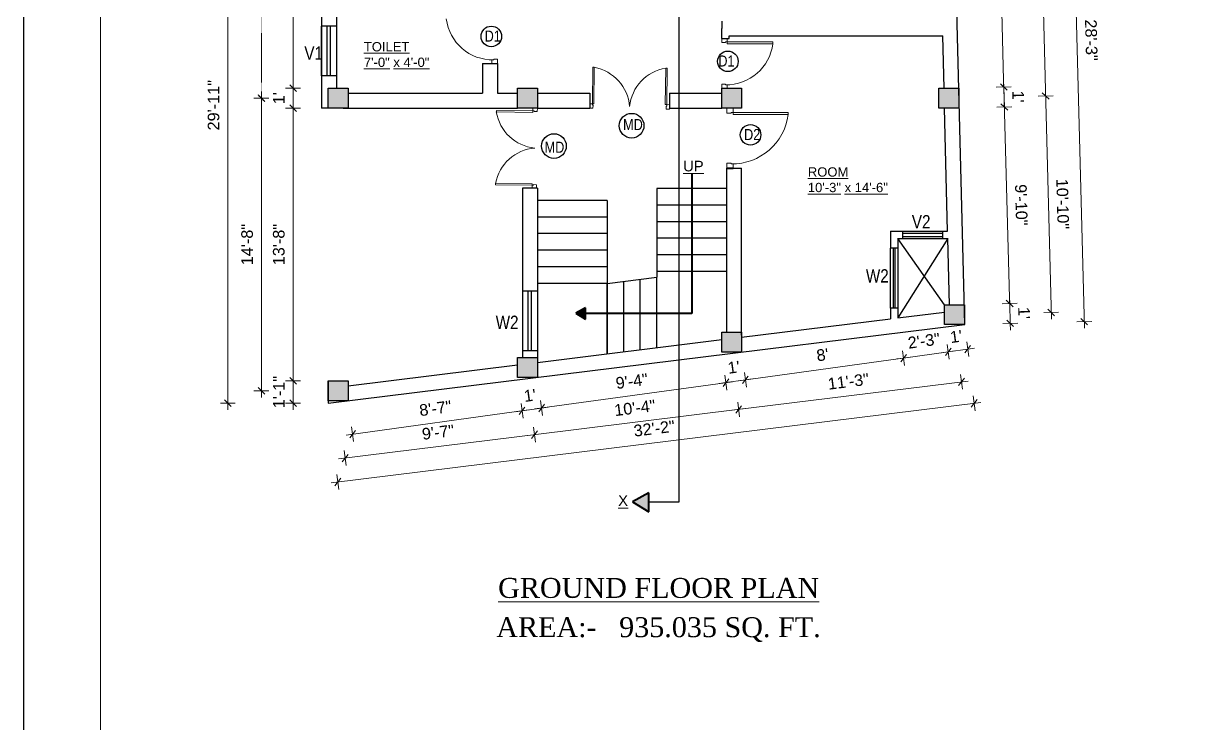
# Model space of a CAD drawing. Header units: inches. Extents: x -111 to 45239, y -6849 to 1261.
# Drawn here: x 24614 to 25322, y -961 to -540 of the extents above; entities that cross this region are included whole.
import ezdxf

# ---------------------------------------------------------------- set-up
doc = ezdxf.new("R2010")
doc.units = ezdxf.units.IN
doc.header["$LTSCALE"] = 0.5
doc.header["$MEASUREMENT"] = 0
doc.header["$PDMODE"] = 66
doc.linetypes.add('DASH', pattern=[0.35, 0.25, -0.1])
for name, color, linetype, lineweight in [('A_Title Text', 105, 'Continuous', 60), ('door', 202, 'Continuous', 5), ('DW TEXT', 92, 'Continuous', 15), ('ELE1', 3, 'Continuous', 9), ('TEXT', 220, 'Continuous', 9), ('Text 0.200', 122, 'Continuous', 20), ('Toilet', 7, 'Continuous', 25), ('wall', 20, 'Continuous', 40)]:
    doc.layers.add(name, color=color, linetype=linetype, lineweight=lineweight)
doc.styles.add('arial', font='arial.ttf')
doc.styles.add('ordinary', font='ARIALN.TTF')
doc.styles.get("Standard").update_dxf_attribs({"font": 'arial.ttf'})
doc.dimstyles.new('Sudeep', dxfattribs={"dimtxt": 6, "dimasz": 4, "dimexe": 4.5, "dimexo": 4.5, "dimgap": 5, "dimtad": 1, "dimdec": 0, "dimlunit": 4, "dimtxsty": 'arial', "dimblk": 'OBLIQUE', "dimcen": 250, "dimdle": 4, "dimclrd": 86, "dimclre": 5, "dimclrt": 1, "dimadec": 0, "dimazin": 0, "dimtfac": 1, "dimtdec": 0, "dimtix": 1, "dimtmove": 1, "dimatfit": 3, "dimldrblk": 'OBLIQUE', "dimfxl": 4.5, "dimfxlon": 1, "dimfrac": 2, "dimlwd": 15, "dimlwe": 13, "dimarcsym": 0})

# ---------------------------------------------------------------- blocks, each defined once
blk = doc.blocks.new('_Oblique')
at = {"color": 0, "linetype": 'ByBlock', "lineweight": -2}
blk.add_line((-0.5, -0.5), (0.5, 0.5), dxfattribs=at)
blk = doc.blocks.new('*D780')
at = {"layer": 'A_Title Text', "color": 86, "lineweight": 15, "transparency": 16777216}
blk.add_line((25200, -416.89), (25204.5, -582.14), dxfattribs=at)
at = {"layer": 'A_Title Text', "color": 5, "lineweight": 13, "transparency": 16777216}
for p, q in [((25195.61, -421.01), (25204.61, -420.77)), ((25199.89, -578.26), (25208.89, -578.02))]:
    blk.add_line(p, q, dxfattribs=at)
at = {"layer": 'Defpoints', "color": 0, "transparency": 16777216}
for p in [(25173.09, -421.62), (25177.37, -578.88), (25204.39, -578.14)]:
    blk.add_point(p, dxfattribs=at)
at = {"layer": 'A_Title Text', "color": 86, "lineweight": 15, "transparency": 16777216, "xscale": 4, "yscale": 4, "zscale": 4}
for p, rotation in [((25200.11, -420.89), 91.55964457940769), ((25204.39, -578.14), 271.5596445794077)]:
    blk.add_blockref('_Oblique', p, dxfattribs=dict(at, rotation=rotation))
at = {"layer": 'A_Title Text', "color": 1, "transparency": 16777216, "insert": (25210.82, -499.28), "char_height": 7, "attachment_point": 5, "rotation": 271.55964, "style": 'arial'}
blk.add_mtext('13\'-1"', dxfattribs=at)
blk = doc.blocks.new('*D781')
at = {"layer": 'A_Title Text', "color": 5, "lineweight": 13, "transparency": 16777216}
for p, q in [((25199.89, -578.26), (25208.89, -578.02)), ((25200.22, -590.25), (25209.22, -590.01))]:
    blk.add_line(p, q, dxfattribs=at)
at = {"layer": 'A_Title Text', "color": 86, "lineweight": 15, "transparency": 16777216}
for p, q in [((25204.39, -578.14), (25204.28, -574.14)), ((25204.39, -578.14), (25204.72, -590.13)), ((25204.72, -590.13), (25204.83, -594.13))]:
    blk.add_line(p, q, dxfattribs=at)
at = {"layer": 'Defpoints', "color": 0, "transparency": 16777216}
for p in [(25177.37, -578.88), (25177.37, -590.88), (25204.72, -590.13)]:
    blk.add_point(p, dxfattribs=at)
at = {"layer": 'A_Title Text', "color": 86, "lineweight": 15, "transparency": 16777216, "xscale": 4, "yscale": 4, "zscale": 4}
for p, rotation in [((25204.39, -578.14), 271.559644579417), ((25204.72, -590.13), 91.559644579417)]:
    blk.add_blockref('_Oblique', p, dxfattribs=dict(at, rotation=rotation))
at = {"layer": 'A_Title Text', "color": 1, "transparency": 16777216, "insert": (25213.07, -583.9), "char_height": 7, "attachment_point": 5, "rotation": 271.55964, "style": 'arial'}
blk.add_mtext("1'", dxfattribs=at)
blk = doc.blocks.new('*D782')
at = {"layer": 'A_Title Text', "color": 86, "lineweight": 15, "transparency": 16777216}
blk.add_line((25204.61, -586.13), (25208.04, -712.41), dxfattribs=at)
at = {"layer": 'A_Title Text', "color": 5, "lineweight": 13, "transparency": 16777216}
for p, q in [((25200.22, -590.25), (25209.21, -590.01)), ((25203.44, -708.53), (25212.43, -708.29))]:
    blk.add_line(p, q, dxfattribs=at)
at = {"layer": 'Defpoints', "color": 0, "transparency": 16777216}
for p in [(25177.37, -590.88), (25180.66, -709.15), (25207.94, -708.41)]:
    blk.add_point(p, dxfattribs=at)
at = {"layer": 'A_Title Text', "color": 86, "lineweight": 15, "transparency": 16777216, "xscale": 4, "yscale": 4, "zscale": 4}
for p, rotation in [((25204.71, -590.13), 91.559644579417), ((25207.94, -708.41), 271.559644579417)]:
    blk.add_blockref('_Oblique', p, dxfattribs=dict(at, rotation=rotation))
at = {"layer": 'A_Title Text', "color": 1, "transparency": 16777216, "insert": (25214.9, -649.04), "char_height": 7, "attachment_point": 5, "rotation": 271.55964, "style": 'arial'}
blk.add_mtext('9\'-10"', dxfattribs=at)
blk = doc.blocks.new('*D757')
at = {"layer": 'A_Title Text', "color": 86, "lineweight": 15, "transparency": 16777216}
for p, q in [((25207.94, -708.41), (25207.83, -704.41)), ((25207.94, -708.41), (25208.26, -720.41)), ((25208.26, -720.41), (25208.37, -724.41))]:
    blk.add_line(p, q, dxfattribs=at)
at = {"layer": 'A_Title Text', "color": 5, "lineweight": 13, "transparency": 16777216}
for p, q in [((25203.44, -708.53), (25212.43, -708.29)), ((25203.76, -720.53), (25212.76, -720.29))]:
    blk.add_line(p, q, dxfattribs=at)
at = {"layer": 'Defpoints', "color": 0, "transparency": 16777216}
for p in [(25180.66, -709.15), (25180.97, -721.15), (25208.26, -720.41)]:
    blk.add_point(p, dxfattribs=at)
at = {"layer": 'A_Title Text', "color": 86, "lineweight": 15, "transparency": 16777216, "xscale": 4, "yscale": 4, "zscale": 4}
for p, rotation in [((25207.94, -708.41), 271.559644579417), ((25208.26, -720.41), 91.559644579417)]:
    blk.add_blockref('_Oblique', p, dxfattribs=dict(at, rotation=rotation))
at = {"layer": 'A_Title Text', "color": 1, "transparency": 16777216, "insert": (25216.61, -714.18), "char_height": 7, "attachment_point": 5, "rotation": 271.55964, "style": 'arial'}
blk.add_mtext("1'", dxfattribs=at)
blk = doc.blocks.new('*D784')
at = {"layer": 'A_Title Text', "color": 86, "lineweight": 15, "transparency": 16777216}
blk.add_line((25225.24, -410.3), (25229.73, -587.55), dxfattribs=at)
at = {"layer": 'A_Title Text', "color": 5, "lineweight": 13, "transparency": 16777216}
for p, q in [((25220.85, -414.42), (25229.84, -414.19)), ((25225.13, -583.67), (25234.12, -583.44))]:
    blk.add_line(p, q, dxfattribs=at)
at = {"layer": 'Defpoints', "color": 0, "transparency": 16777216}
for p in [(25173.09, -415.62), (25177.37, -584.88), (25229.63, -583.55)]:
    blk.add_point(p, dxfattribs=at)
at = {"layer": 'A_Title Text', "color": 86, "lineweight": 15, "transparency": 16777216, "xscale": 4, "yscale": 4, "zscale": 4}
for p, rotation in [((25225.34, -414.3), 91.44911383239761), ((25229.63, -583.55), 271.4491138323976)]:
    blk.add_blockref('_Oblique', p, dxfattribs=dict(at, rotation=rotation))
at = {"layer": 'A_Title Text', "color": 1, "transparency": 16777216, "insert": (25236, -498.71), "char_height": 7, "attachment_point": 5, "rotation": 271.44911, "style": 'arial'}
blk.add_mtext('14\'-1"', dxfattribs=at)
blk = doc.blocks.new('*D771')
at = {"layer": 'A_Title Text', "color": 86, "lineweight": 15, "transparency": 16777216}
blk.add_line((25229.52, -579.55), (25233.02, -717.83), dxfattribs=at)
at = {"layer": 'A_Title Text', "color": 5, "lineweight": 13, "transparency": 16777216}
for p, q in [((25225.13, -583.67), (25234.12, -583.44)), ((25228.42, -713.94), (25237.42, -713.72))]:
    blk.add_line(p, q, dxfattribs=at)
at = {"layer": 'Defpoints', "color": 0, "transparency": 16777216}
for p in [(25177.37, -584.88), (25180.67, -715.15), (25232.92, -713.83)]:
    blk.add_point(p, dxfattribs=at)
at = {"layer": 'A_Title Text', "color": 86, "lineweight": 15, "transparency": 16777216, "xscale": 4, "yscale": 4, "zscale": 4}
for p, rotation in [((25229.63, -583.55), 91.44911383237415), ((25232.92, -713.83), 271.4491138323742)]:
    blk.add_blockref('_Oblique', p, dxfattribs=dict(at, rotation=rotation))
at = {"layer": 'A_Title Text', "color": 1, "transparency": 16777216, "insert": (25239.85, -648.47), "char_height": 7, "attachment_point": 5, "rotation": 271.44911, "style": 'arial'}
blk.add_mtext('10\'-10"', dxfattribs=at)
blk = doc.blocks.new('*D752')
at = {"layer": 'A_Title Text', "color": 5, "lineweight": 13, "transparency": 16777216}
for p, q in [((25239.68, -380.91), (25248.67, -380.68)), ((25248.32, -719.43), (25257.31, -719.2))]:
    blk.add_line(p, q, dxfattribs=at)
at = {"layer": 'A_Title Text', "color": 86, "lineweight": 15, "transparency": 16777216}
blk.add_line((25244.07, -376.79), (25252.92, -723.32), dxfattribs=at)
at = {"layer": 'Defpoints', "color": 0, "transparency": 16777216}
for p in [(25172.33, -382.62), (25180.97, -721.15), (25252.81, -719.32)]:
    blk.add_point(p, dxfattribs=at)
at = {"layer": 'A_Title Text', "color": 86, "lineweight": 15, "transparency": 16777216, "xscale": 4, "yscale": 4, "zscale": 4}
for p, rotation in [((25244.17, -380.79), 91.46195018982071), ((25252.81, -719.32), 271.4619501898207)]:
    blk.add_blockref('_Oblique', p, dxfattribs=dict(at, rotation=rotation))
at = {"layer": 'A_Title Text', "color": 1, "transparency": 16777216, "insert": (25257.07, -549.84), "char_height": 7, "attachment_point": 5, "rotation": 271.46195, "style": 'arial'}
blk.add_mtext('28\'-3"', dxfattribs=at)
blk = doc.blocks.new('*D773')
at = {"layer": 'A_Title Text', "color": 5, "lineweight": 13, "transparency": 16777216}
for p, q in [((24913.68, -768.55), (24914.91, -777.46)), ((24811.68, -782.63), (24812.91, -791.55))]:
    blk.add_line(p, q, dxfattribs=at)
at = {"layer": 'A_Title Text', "color": 86, "lineweight": 15, "transparency": 16777216}
blk.add_line((24808.33, -787.64), (24918.25, -772.46), dxfattribs=at)
at = {"layer": 'Defpoints', "color": 0, "transparency": 16777216}
for p in [(24911.52, -752.96), (24809.52, -767.04), (24914.29, -773)]:
    blk.add_point(p, dxfattribs=at)
at = {"layer": 'A_Title Text', "color": 86, "lineweight": 15, "transparency": 16777216, "xscale": 4, "yscale": 4, "zscale": 4}
for p, rotation in [((24914.29, -773), 7.861618189170187), ((24812.29, -787.09), 187.8616181891702)]:
    blk.add_blockref('_Oblique', p, dxfattribs=dict(at, rotation=rotation))
at = {"layer": 'A_Title Text', "color": 1, "transparency": 16777216, "insert": (24862.12, -771.55), "char_height": 7, "attachment_point": 5, "rotation": 7.86162, "style": 'arial'}
blk.add_mtext('8\'-7"', dxfattribs=at)
blk = doc.blocks.new('*D774')
at = {"layer": 'A_Title Text', "color": 5, "lineweight": 13, "transparency": 16777216}
for p, q in [((24913.68, -768.55), (24914.91, -777.46)), ((24925.45, -766.92), (24926.68, -775.84))]:
    blk.add_line(p, q, dxfattribs=at)
at = {"layer": 'A_Title Text', "color": 86, "lineweight": 15, "transparency": 16777216}
for p, q in [((24914.29, -773), (24926.07, -771.38)), ((24926.07, -771.38), (24930.03, -770.83)), ((24914.29, -773), (24910.33, -773.55))]:
    blk.add_line(p, q, dxfattribs=at)
at = {"layer": 'Defpoints', "color": 0, "transparency": 16777216}
for p in [(24911.52, -752.96), (24923.52, -752.96), (24926.07, -771.38)]:
    blk.add_point(p, dxfattribs=at)
at = {"layer": 'A_Title Text', "color": 86, "lineweight": 15, "transparency": 16777216, "xscale": 4, "yscale": 4, "zscale": 4}
for p, rotation in [((24914.29, -773), 7.861618189192097), ((24926.07, -771.38), 187.8616181891921)]:
    blk.add_blockref('_Oblique', p, dxfattribs=dict(at, rotation=rotation))
at = {"layer": 'A_Title Text', "color": 1, "transparency": 16777216, "insert": (24919.01, -763.76), "char_height": 7, "attachment_point": 5, "rotation": 7.86162, "style": 'arial'}
blk.add_mtext("1'", dxfattribs=at)
blk = doc.blocks.new('*D775')
at = {"layer": 'A_Title Text', "color": 86, "lineweight": 15, "transparency": 16777216}
blk.add_line((24922.1, -771.93), (25041.01, -755.51), dxfattribs=at)
at = {"layer": 'A_Title Text', "color": 5, "lineweight": 13, "transparency": 16777216}
for p, q in [((25036.43, -751.6), (25037.66, -760.51)), ((24925.45, -766.92), (24926.68, -775.84))]:
    blk.add_line(p, q, dxfattribs=at)
at = {"layer": 'Defpoints', "color": 0, "transparency": 16777216}
for p in [(25034.52, -737.76), (24923.52, -752.96), (25037.05, -756.05)]:
    blk.add_point(p, dxfattribs=at)
at = {"layer": 'A_Title Text', "color": 86, "lineweight": 15, "transparency": 16777216, "xscale": 4, "yscale": 4, "zscale": 4}
for p, rotation in [((25037.05, -756.05), 7.861618189192069), ((24926.07, -771.38), 187.8616181891921)]:
    blk.add_blockref('_Oblique', p, dxfattribs=dict(at, rotation=rotation))
at = {"layer": 'A_Title Text', "color": 1, "transparency": 16777216, "insert": (24980.38, -755.22), "char_height": 7, "attachment_point": 5, "rotation": 7.86162, "style": 'arial'}
blk.add_mtext('9\'-4"', dxfattribs=at)
blk = doc.blocks.new('*D785')
at = {"layer": 'A_Title Text', "color": 5, "lineweight": 13, "transparency": 16777216}
for p, q in [((25048.21, -749.97), (25049.44, -758.89)), ((25036.43, -751.6), (25037.66, -760.51))]:
    blk.add_line(p, q, dxfattribs=at)
at = {"layer": 'A_Title Text', "color": 86, "lineweight": 15, "transparency": 16777216}
for p, q in [((25037.05, -756.05), (25033.09, -756.6)), ((25037.05, -756.05), (25048.82, -754.43)), ((25048.82, -754.43), (25052.79, -753.88))]:
    blk.add_line(p, q, dxfattribs=at)
at = {"layer": 'Defpoints', "color": 0, "transparency": 16777216}
for p in [(25034.52, -737.76), (25046.52, -737.76), (25048.82, -754.43)]:
    blk.add_point(p, dxfattribs=at)
at = {"layer": 'A_Title Text', "color": 86, "lineweight": 15, "transparency": 16777216, "xscale": 4, "yscale": 4, "zscale": 4}
for p, rotation in [((25037.05, -756.05), 7.861618189192097), ((25048.82, -754.43), 187.8616181891921)]:
    blk.add_blockref('_Oblique', p, dxfattribs=dict(at, rotation=rotation))
at = {"layer": 'A_Title Text', "color": 1, "transparency": 16777216, "insert": (25041.77, -746.81), "char_height": 7, "attachment_point": 5, "rotation": 7.86162, "style": 'arial'}
blk.add_mtext("1'", dxfattribs=at)
blk = doc.blocks.new('*D786')
at = {"layer": 'A_Title Text', "color": 86, "lineweight": 15, "transparency": 16777216}
blk.add_line((25044.86, -754.98), (25147.96, -740.74), dxfattribs=at)
at = {"layer": 'A_Title Text', "color": 5, "lineweight": 13, "transparency": 16777216}
for p, q in [((25143.38, -736.83), (25144.61, -745.74)), ((25048.21, -749.97), (25049.44, -758.89))]:
    blk.add_line(p, q, dxfattribs=at)
at = {"layer": 'Defpoints', "color": 0, "transparency": 16777216}
for p in [(25140.65, -717.06), (25046.52, -737.76), (25144, -741.29)]:
    blk.add_point(p, dxfattribs=at)
at = {"layer": 'A_Title Text', "color": 86, "lineweight": 15, "transparency": 16777216, "xscale": 4, "yscale": 4, "zscale": 4}
for p, rotation in [((25144, -741.29), 7.861618189192069), ((25048.82, -754.43), 187.8616181891921)]:
    blk.add_blockref('_Oblique', p, dxfattribs=dict(at, rotation=rotation))
at = {"layer": 'A_Title Text', "color": 1, "transparency": 16777216, "insert": (25095.24, -739.36), "char_height": 7, "attachment_point": 5, "rotation": 7.86162, "style": 'arial'}
blk.add_mtext("8'", dxfattribs=at)
blk = doc.blocks.new('*D787')
at = {"layer": 'A_Title Text', "color": 5, "lineweight": 13, "transparency": 16777216}
for p, q in [((25170.32, -733.11), (25171.55, -742.03)), ((25143.38, -736.83), (25144.61, -745.74))]:
    blk.add_line(p, q, dxfattribs=at)
at = {"layer": 'A_Title Text', "color": 86, "lineweight": 15, "transparency": 16777216}
for p, q in [((25144, -741.29), (25140.04, -741.83)), ((25144, -741.29), (25170.93, -737.57)), ((25170.93, -737.57), (25174.89, -737.02))]:
    blk.add_line(p, q, dxfattribs=at)
at = {"layer": 'Defpoints', "color": 0, "transparency": 16777216}
for p in [(25140.65, -717.06), (25168.67, -721.15), (25170.93, -737.57)]:
    blk.add_point(p, dxfattribs=at)
at = {"layer": 'A_Title Text', "color": 86, "lineweight": 15, "transparency": 16777216, "xscale": 4, "yscale": 4, "zscale": 4}
for p, rotation in [((25170.93, -737.57), 187.8616181891921), ((25144, -741.29), 7.861618189192097)]:
    blk.add_blockref('_Oblique', p, dxfattribs=dict(at, rotation=rotation))
at = {"layer": 'A_Title Text', "color": 1, "transparency": 16777216, "insert": (25156.29, -730.93), "char_height": 7, "attachment_point": 5, "rotation": 7.86162, "style": 'arial'}
blk.add_mtext('2\'-3"', dxfattribs=at)
blk = doc.blocks.new('*D788')
at = {"layer": 'A_Title Text', "color": 5, "lineweight": 13, "transparency": 16777216}
for p, q in [((25170.32, -733.11), (25171.55, -742.03)), ((25182.09, -731.48), (25183.32, -740.4))]:
    blk.add_line(p, q, dxfattribs=at)
at = {"layer": 'A_Title Text', "color": 86, "lineweight": 15, "transparency": 16777216}
for p, q in [((25170.93, -737.57), (25182.71, -735.94)), ((25182.71, -735.94), (25186.67, -735.39)), ((25170.93, -737.57), (25166.97, -738.11))]:
    blk.add_line(p, q, dxfattribs=at)
at = {"layer": 'Defpoints', "color": 0, "transparency": 16777216}
for p in [(25168.67, -721.15), (25180.67, -721.15), (25182.71, -735.94)]:
    blk.add_point(p, dxfattribs=at)
at = {"layer": 'A_Title Text', "color": 86, "lineweight": 15, "transparency": 16777216, "xscale": 4, "yscale": 4, "zscale": 4}
for p, rotation in [((25170.93, -737.57), 7.861618189192097), ((25182.71, -735.94), 187.8616181891921)]:
    blk.add_blockref('_Oblique', p, dxfattribs=dict(at, rotation=rotation))
at = {"layer": 'A_Title Text', "color": 1, "transparency": 16777216, "insert": (25175.65, -728.32), "char_height": 7, "attachment_point": 5, "rotation": 7.86162, "style": 'arial'}
blk.add_mtext("1'", dxfattribs=at)
blk = doc.blocks.new('*D789')
at = {"layer": 'A_Title Text', "color": 5, "lineweight": 13, "transparency": 16777216}
for p, q in [((24921.23, -782.93), (24922.33, -791.86)), ((24807.23, -797.01), (24808.33, -805.94))]:
    blk.add_line(p, q, dxfattribs=at)
at = {"layer": 'A_Title Text', "color": 86, "lineweight": 15, "transparency": 16777216}
blk.add_line((24803.81, -801.97), (24925.75, -786.9), dxfattribs=at)
at = {"layer": 'Defpoints', "color": 0, "transparency": 16777216}
for p in [(24917.52, -752.96), (24803.52, -767.04), (24921.78, -787.39)]:
    blk.add_point(p, dxfattribs=at)
at = {"layer": 'A_Title Text', "color": 86, "lineweight": 15, "transparency": 16777216, "xscale": 4, "yscale": 4, "zscale": 4}
for p, rotation in [((24921.78, -787.39), 7.042870252564979), ((24807.78, -801.48), 187.042870252565)]:
    blk.add_blockref('_Oblique', p, dxfattribs=dict(at, rotation=rotation))
at = {"layer": 'A_Title Text', "color": 1, "transparency": 16777216, "insert": (24863.73, -785.93), "char_height": 7, "attachment_point": 5, "rotation": 7.04287, "style": 'arial'}
blk.add_mtext('9\'-7"', dxfattribs=at)
blk = doc.blocks.new('*D790')
at = {"layer": 'A_Title Text', "color": 86, "lineweight": 15, "transparency": 16777216}
blk.add_line((24917.81, -787.88), (25048.75, -771.71), dxfattribs=at)
at = {"layer": 'A_Title Text', "color": 5, "lineweight": 13, "transparency": 16777216}
for p, q in [((25044.23, -767.73), (25045.33, -776.66)), ((24921.23, -782.93), (24922.33, -791.86))]:
    blk.add_line(p, q, dxfattribs=at)
at = {"layer": 'Defpoints', "color": 0, "transparency": 16777216}
for p in [(25040.52, -737.76), (24917.52, -752.96), (25044.78, -772.2)]:
    blk.add_point(p, dxfattribs=at)
at = {"layer": 'A_Title Text', "color": 86, "lineweight": 15, "transparency": 16777216, "xscale": 4, "yscale": 4, "zscale": 4}
for p, rotation in [((25044.78, -772.2), 7.042870252561201), ((24921.78, -787.39), 187.0428702525612)]:
    blk.add_blockref('_Oblique', p, dxfattribs=dict(at, rotation=rotation))
at = {"layer": 'A_Title Text', "color": 1, "transparency": 16777216, "insert": (24982.23, -771.29), "char_height": 7, "attachment_point": 5, "rotation": 7.04287, "style": 'arial'}
blk.add_mtext('10\'-4"', dxfattribs=at)
blk = doc.blocks.new('*D791')
at = {"layer": 'A_Title Text', "color": 86, "lineweight": 15, "transparency": 16777216}
blk.add_line((25040.81, -772.69), (25182.89, -755.13), dxfattribs=at)
at = {"layer": 'A_Title Text', "color": 5, "lineweight": 13, "transparency": 16777216}
for p, q in [((25178.37, -751.16), (25179.48, -760.09)), ((25044.23, -767.73), (25045.33, -776.66))]:
    blk.add_line(p, q, dxfattribs=at)
at = {"layer": 'Defpoints', "color": 0, "transparency": 16777216}
for p in [(25174.67, -721.15), (25040.52, -737.76), (25178.92, -755.62)]:
    blk.add_point(p, dxfattribs=at)
at = {"layer": 'A_Title Text', "color": 86, "lineweight": 15, "transparency": 16777216, "xscale": 4, "yscale": 4, "zscale": 4}
for p, rotation in [((25178.92, -755.62), 7.042870252561201), ((25044.78, -772.2), 187.0428702525612)]:
    blk.add_blockref('_Oblique', p, dxfattribs=dict(at, rotation=rotation))
at = {"layer": 'A_Title Text', "color": 1, "transparency": 16777216, "insert": (25110.8, -755.4), "char_height": 7, "attachment_point": 5, "rotation": 7.04287, "style": 'arial'}
blk.add_mtext('11\'-3"', dxfattribs=at)
blk = doc.blocks.new('*D759')
at = {"layer": 'A_Title Text', "color": 5, "lineweight": 13, "transparency": 16777216}
for p, q in [((25185.97, -764.05), (25187.07, -772.98)), ((24802.83, -811.42), (24803.93, -820.35))]:
    blk.add_line(p, q, dxfattribs=at)
at = {"layer": 'A_Title Text', "color": 86, "lineweight": 15, "transparency": 16777216}
blk.add_line((25190.49, -768.02), (24799.41, -816.38), dxfattribs=at)
at = {"layer": 'Defpoints', "color": 0, "transparency": 16777216}
for p in [(25180.67, -721.15), (24797.52, -768.52), (24803.38, -815.89)]:
    blk.add_point(p, dxfattribs=at)
at = {"layer": 'A_Title Text', "color": 86, "lineweight": 15, "transparency": 16777216, "xscale": 4, "yscale": 4, "zscale": 4}
for p, rotation in [((25186.52, -768.51), 7.048394260283271), ((24803.38, -815.89), 187.0483942602833)]:
    blk.add_blockref('_Oblique', p, dxfattribs=dict(at, rotation=rotation))
at = {"layer": 'A_Title Text', "color": 1, "transparency": 16777216, "insert": (24993.9, -783.69), "char_height": 7, "attachment_point": 5, "rotation": 7.04839, "style": 'arial'}
blk.add_mtext('32\'-2"', dxfattribs=at)
blk = doc.blocks.new('*D765')
at = {"layer": 'A_Title Text', "color": 5, "lineweight": 13, "transparency": 16777216}
for p, q in [((24780.91, -755.04), (24771.91, -755.04)), ((24780.91, -768.52), (24771.91, -768.52))]:
    blk.add_line(p, q, dxfattribs=at)
at = {"layer": 'A_Title Text', "color": 86, "lineweight": 15, "transparency": 16777216}
for p, q in [((24776.41, -755.04), (24776.41, -751.04)), ((24776.41, -768.52), (24776.41, -755.04)), ((24776.41, -768.52), (24776.41, -772.52))]:
    blk.add_line(p, q, dxfattribs=at)
at = {"layer": 'Defpoints', "color": 0, "transparency": 16777216}
for p in [(24776.41, -755.04), (24797.52, -755.04), (24797.52, -768.52)]:
    blk.add_point(p, dxfattribs=at)
at = {"layer": 'A_Title Text', "color": 86, "lineweight": 15, "transparency": 16777216, "xscale": 4, "yscale": 4, "zscale": 4}
for p, rotation in [((24776.41, -755.04), 270), ((24776.41, -768.52), 90)]:
    blk.add_blockref('_Oblique', p, dxfattribs=dict(at, rotation=rotation))
at = {"layer": 'A_Title Text', "color": 1, "transparency": 16777216, "insert": (24767.9, -761.78), "char_height": 7, "attachment_point": 5, "rotation": 90, "style": 'arial'}
blk.add_mtext('1\'-1"', dxfattribs=at)
blk = doc.blocks.new('*D766')
at = {"layer": 'A_Title Text', "color": 86, "lineweight": 15, "transparency": 16777216}
blk.add_line((24776.41, -759.04), (24776.41, -586.88), dxfattribs=at)
at = {"layer": 'A_Title Text', "color": 5, "lineweight": 13, "transparency": 16777216}
for p, q in [((24780.91, -590.88), (24771.91, -590.88)), ((24780.91, -755.04), (24771.91, -755.04))]:
    blk.add_line(p, q, dxfattribs=at)
at = {"layer": 'Defpoints', "color": 0, "transparency": 16777216}
for p in [(24776.41, -590.88), (24797.52, -590.88), (24797.52, -755.04)]:
    blk.add_point(p, dxfattribs=at)
at = {"layer": 'A_Title Text', "color": 86, "lineweight": 15, "transparency": 16777216, "xscale": 4, "yscale": 4, "zscale": 4}
for p, rotation in [((24776.41, -590.88), 90), ((24776.41, -755.04), 270)]:
    blk.add_blockref('_Oblique', p, dxfattribs=dict(at, rotation=rotation))
at = {"layer": 'A_Title Text', "color": 1, "transparency": 16777216, "insert": (24767.84, -672.96), "char_height": 7, "attachment_point": 5, "rotation": 90, "style": 'arial'}
blk.add_mtext('13\'-8"', dxfattribs=at)
blk = doc.blocks.new('*D767')
at = {"layer": 'A_Title Text', "color": 5, "lineweight": 13, "transparency": 16777216}
for p, q in [((24780.91, -578.88), (24771.91, -578.88)), ((24780.91, -590.88), (24771.91, -590.88))]:
    blk.add_line(p, q, dxfattribs=at)
at = {"layer": 'A_Title Text', "color": 86, "lineweight": 15, "transparency": 16777216}
for p, q in [((24776.41, -578.88), (24776.41, -574.88)), ((24776.41, -590.88), (24776.41, -578.88)), ((24776.41, -590.88), (24776.41, -594.88))]:
    blk.add_line(p, q, dxfattribs=at)
at = {"layer": 'Defpoints', "color": 0, "transparency": 16777216}
for p in [(24776.41, -578.88), (24797.52, -578.88), (24797.52, -590.88)]:
    blk.add_point(p, dxfattribs=at)
at = {"layer": 'A_Title Text', "color": 86, "lineweight": 15, "transparency": 16777216, "xscale": 4, "yscale": 4, "zscale": 4}
for p, rotation in [((24776.41, -578.88), 270), ((24776.41, -590.88), 90)]:
    blk.add_blockref('_Oblique', p, dxfattribs=dict(at, rotation=rotation))
at = {"layer": 'A_Title Text', "color": 1, "transparency": 16777216, "insert": (24767.9, -584.88), "char_height": 7, "attachment_point": 5, "rotation": 90, "style": 'arial'}
blk.add_mtext("1'", dxfattribs=at)
blk = doc.blocks.new('*D768')
at = {"layer": 'A_Title Text', "color": 86, "lineweight": 15, "transparency": 16777216}
blk.add_line((24776.41, -582.88), (24776.41, -417.62), dxfattribs=at)
at = {"layer": 'A_Title Text', "color": 5, "lineweight": 13, "transparency": 16777216}
for p, q in [((24780.91, -421.62), (24771.91, -421.62)), ((24780.91, -578.88), (24771.91, -578.88))]:
    blk.add_line(p, q, dxfattribs=at)
at = {"layer": 'Defpoints', "color": 0, "transparency": 16777216}
for p in [(24776.41, -421.62), (24797.52, -421.62), (24797.52, -578.88)]:
    blk.add_point(p, dxfattribs=at)
at = {"layer": 'A_Title Text', "color": 86, "lineweight": 15, "transparency": 16777216, "xscale": 4, "yscale": 4, "zscale": 4}
for p, rotation in [((24776.41, -421.62), 90), ((24776.41, -578.88), 270)]:
    blk.add_blockref('_Oblique', p, dxfattribs=dict(at, rotation=rotation))
at = {"layer": 'A_Title Text', "color": 1, "transparency": 16777216, "insert": (24767.84, -500.25), "char_height": 7, "attachment_point": 5, "rotation": 90, "style": 'arial'}
blk.add_mtext('13\'-1"', dxfattribs=at)
blk = doc.blocks.new('*D760')
at = {"layer": 'A_Title Text', "color": 5, "lineweight": 13, "transparency": 16777216}
for p, q in [((24761.84, -584.88), (24752.84, -584.88)), ((24761.84, -761.04), (24752.84, -761.04))]:
    blk.add_line(p, q, dxfattribs=at)
at = {"layer": 'A_Title Text', "color": 86, "lineweight": 15, "transparency": 16777216}
blk.add_line((24757.34, -765.04), (24757.34, -580.88), dxfattribs=at)
at = {"layer": 'Defpoints', "color": 0, "transparency": 16777216}
for p in [(24757.34, -584.88), (24803.52, -584.88), (24803.52, -761.04)]:
    blk.add_point(p, dxfattribs=at)
at = {"layer": 'A_Title Text', "color": 86, "lineweight": 15, "transparency": 16777216, "xscale": 4, "yscale": 4, "zscale": 4}
for p, rotation in [((24757.34, -584.88), 90), ((24757.34, -761.04), 270)]:
    blk.add_blockref('_Oblique', p, dxfattribs=dict(at, rotation=rotation))
at = {"layer": 'A_Title Text', "color": 1, "transparency": 16777216, "insert": (24748.76, -672.96), "char_height": 7, "attachment_point": 5, "rotation": 90, "style": 'arial'}
blk.add_mtext('14\'-8"', dxfattribs=at)
blk = doc.blocks.new('*D761')
at = {"layer": 'A_Title Text', "color": 5, "linetype": 'DASH', "lineweight": 13, "ltscale": 0.1, "transparency": 16777216}
for p, q in [((24761.84, -415.62), (24752.84, -415.62)), ((24761.84, -584.88), (24752.84, -584.88))]:
    blk.add_line(p, q, dxfattribs=at)
at = {"layer": 'A_Title Text', "color": 86, "linetype": 'DASH', "lineweight": 15, "ltscale": 0.1, "transparency": 16777216}
blk.add_line((24757.34, -588.88), (24757.34, -411.62), dxfattribs=at)
at = {"layer": 'Defpoints', "color": 0, "linetype": 'DASH', "ltscale": 0.1, "transparency": 16777216}
for p in [(24757.34, -415.62), (24803.52, -415.62), (24803.52, -584.88)]:
    blk.add_point(p, dxfattribs=at)
at = {"layer": 'A_Title Text', "color": 86, "linetype": 'DASH', "lineweight": 15, "ltscale": 0.1, "transparency": 16777216, "xscale": 4, "yscale": 4, "zscale": 4}
for p, rotation in [((24757.34, -415.62), 90), ((24757.34, -584.88), 270)]:
    blk.add_blockref('_Oblique', p, dxfattribs=dict(at, rotation=rotation))
at = {"layer": 'A_Title Text', "color": 1, "linetype": 'DASH', "ltscale": 0.1, "transparency": 16777216, "insert": (24748.82, -500.25), "char_height": 7, "attachment_point": 5, "rotation": 90, "style": 'arial'}
blk.add_mtext('14\'-1"', dxfattribs=at)
blk = doc.blocks.new('*D762')
at = {"layer": 'A_Title Text', "color": 5, "lineweight": 13, "transparency": 16777216}
for p, q in [((24741.65, -409.62), (24732.65, -409.62)), ((24741.65, -768.52), (24732.65, -768.52))]:
    blk.add_line(p, q, dxfattribs=at)
at = {"layer": 'A_Title Text', "color": 86, "lineweight": 15, "transparency": 16777216}
blk.add_line((24737.15, -405.62), (24737.15, -772.52), dxfattribs=at)
at = {"layer": 'Defpoints', "color": 0, "transparency": 16777216}
for p in [(24797.52, -409.62), (24737.15, -768.52), (24797.52, -768.52)]:
    blk.add_point(p, dxfattribs=at)
at = {"layer": 'A_Title Text', "color": 86, "lineweight": 15, "transparency": 16777216, "xscale": 4, "yscale": 4, "zscale": 4}
for p, rotation in [((24737.15, -409.62), 90), ((24737.15, -768.52), 270)]:
    blk.add_blockref('_Oblique', p, dxfattribs=dict(at, rotation=rotation))
at = {"layer": 'A_Title Text', "color": 1, "transparency": 16777216, "insert": (24728.58, -589.07), "char_height": 7, "attachment_point": 5, "rotation": 90, "style": 'arial'}
blk.add_mtext('29\'-11"', dxfattribs=at)

msp = doc.modelspace()

# ---------------------------------------------------------------- hatches: boundary and pattern name
at = {"layer": 'Toilet'}
for points in [[(24809.52, -578.88), (24797.52, -578.88), (24797.52, -590.88), (24809.52, -590.88)], [(24923.52, -578.88), (24911.52, -578.88), (24911.52, -590.88), (24923.52, -590.88)], [(25046.52, -578.88), (25034.52, -578.88), (25034.52, -590.88), (25046.52, -590.88)], [(25177.37, -578.88), (25165.37, -578.88), (25165.37, -590.88), (25177.37, -590.88)], [(25180.67, -709.15), (25168.67, -709.15), (25168.67, -721.15), (25180.67, -721.15)], [(25046.52, -725.76), (25034.52, -725.76), (25034.52, -737.76), (25046.52, -737.76)], [(24923.52, -740.96), (24911.52, -740.96), (24911.52, -752.96), (24923.52, -752.96)], [(24809.52, -755.04), (24797.52, -755.04), (24797.52, -767.04), (24809.52, -767.04)]]:
    msp.add_hatch(color=1, dxfattribs=at).paths.add_polyline_path(points)
at = {"layer": 'wall', "ltscale": 5}
h = msp.add_hatch(color=2, dxfattribs=at)
h.dxf.hatch_style = 1
h.paths.add_polyline_path([(24946.73, -714.34), (24952.47, -717.91), (24952.47, -711.13)])
h = msp.add_hatch(color=2, dxfattribs=at)
h.dxf.hatch_style = 1
h.paths.add_polyline_path([(24980.82, -827.81), (24990.59, -833.89), (24990.59, -822.36)])

# ---------------------------------------------------------------- linework, layer by layer
at = {"layer": 'Defpoints'}
msp.add_lwpolyline([(27791.71, -193.43), (24614.11, -193.43), (24614.11, -2441.4), (27791.71, -2441.4)], close=True, dxfattribs=at)
at = {"layer": 'door', "ltscale": 0.5}
for p, q in [((25037.85, -550.97), (25037.85, -548.89)), ((25037.85, -550.97), (25037.85, -548.89)), ((24920.84, -592.51), (24920.85, -590.85)), ((24920.84, -592.51), (24920.85, -590.85)), ((24956.72, -588.23), (24955.05, -588.21)), ((24956.72, -588.23), (24955.05, -588.21)), ((25001.41, -588.72), (25003.07, -588.74)), ((25001.41, -588.72), (25003.07, -588.74)), ((25041.52, -593.38), (25041.52, -590.88)), ((25041.52, -593.38), (25041.52, -590.88)), ((24920.34, -637.2), (24920.32, -638.87)), ((24920.34, -637.2), (24920.32, -638.87))]:
    msp.add_line(p, q, dxfattribs=at)
for points in [[(25037.85, -548.89), (25034.52, -548.89), (25034.52, -551.39), (25036.81, -551.39), (25036.81, -550.97), (25037.85, -550.97)], [(25037.85, -548.89), (25034.52, -548.89), (25034.52, -551.39), (25036.81, -551.39), (25036.81, -550.97), (25037.85, -550.97)], [(24920.85, -590.85), (24923.52, -590.88), (24923.5, -592.88), (24921.67, -592.86), (24921.67, -592.52), (24920.84, -592.51)], [(24920.85, -590.85), (24923.52, -590.88), (24923.5, -592.88), (24921.67, -592.86), (24921.67, -592.52), (24920.84, -592.51)], [(24955.05, -588.21), (24955.02, -590.88), (24957.02, -590.9), (24957.04, -589.06), (24956.71, -589.06), (24956.72, -588.23)], [(24955.05, -588.21), (24955.02, -590.88), (24957.02, -590.9), (24957.04, -589.06), (24956.71, -589.06), (24956.72, -588.23)], [(25003.07, -588.74), (25003.04, -591.41), (25001.04, -591.38), (25001.06, -589.55), (25001.4, -589.55), (25001.41, -588.72)], [(25003.07, -588.74), (25003.04, -591.41), (25001.04, -591.38), (25001.06, -589.55), (25001.4, -589.55), (25001.41, -588.72)], [(25041.52, -590.88), (25037.52, -590.88), (25037.52, -593.88), (25040.27, -593.88), (25040.27, -593.38), (25041.52, -593.38)], [(25041.52, -590.88), (25037.52, -590.88), (25037.52, -593.88), (25040.27, -593.88), (25040.27, -593.38), (25041.52, -593.38)], [(24920.32, -638.87), (24922.99, -638.9), (24923.01, -636.9), (24921.18, -636.87), (24921.18, -637.21), (24920.34, -637.2)], [(24920.32, -638.87), (24922.99, -638.9), (24923.01, -636.9), (24921.18, -636.87), (24921.18, -637.21), (24920.34, -637.2)]]:
    msp.add_lwpolyline(points, dxfattribs=at)
for points in [[(25065.34, -550.97), (25037.85, -550.97), (25037.85, -552.01), (25065.34, -552.01)], [(25065.34, -550.97), (25037.85, -550.97), (25037.85, -552.01), (25065.34, -552.01)], [(24896.19, -561.79), (24896.19, -563.88), (24899.52, -563.88), (24899.52, -561.38), (24897.23, -561.38), (24897.23, -561.79)], [(24896.19, -561.79), (24896.19, -563.88), (24899.52, -563.88), (24899.52, -561.38), (24897.23, -561.38), (24897.23, -561.79)], [(24956.96, -566.22), (24956.72, -588.23), (24957.55, -588.23), (24957.8, -566.23)], [(24956.96, -566.22), (24956.72, -588.23), (24957.55, -588.23), (24957.8, -566.23)], [(25001.65, -566.71), (25001.41, -588.72), (25000.57, -588.71), (25000.82, -566.7)], [(25001.65, -566.71), (25001.41, -588.72), (25000.57, -588.71), (25000.82, -566.7)], [(25037.85, -576.79), (25037.85, -578.88), (25034.52, -578.88), (25034.52, -576.38), (25036.81, -576.38), (25036.81, -576.79)], [(25037.85, -576.79), (25037.85, -578.88), (25034.52, -578.88), (25034.52, -576.38), (25036.81, -576.38), (25036.81, -576.79)], [(24898.83, -592.27), (24920.84, -592.51), (24920.83, -593.35), (24898.82, -593.1)], [(24898.83, -592.27), (24920.84, -592.51), (24920.83, -593.35), (24898.82, -593.1)], [(25074.52, -593.38), (25041.52, -593.38), (25041.52, -594.63), (25074.52, -594.63)], [(25074.52, -593.38), (25041.52, -593.38), (25041.52, -594.63), (25074.52, -594.63)], [(25041.52, -624.38), (25041.52, -626.88), (25037.52, -626.88), (25037.52, -623.88), (25040.27, -623.88), (25040.27, -624.38)], [(25041.52, -624.38), (25041.52, -626.88), (25037.52, -626.88), (25037.52, -623.88), (25040.27, -623.88), (25040.27, -624.38)], [(24898.33, -636.96), (24920.34, -637.2), (24920.35, -636.37), (24898.34, -636.12)], [(24898.33, -636.96), (24920.34, -637.2), (24920.35, -636.37), (24898.34, -636.12)]]:
    msp.add_lwpolyline(points, close=True, dxfattribs=at)
for centre, radius, start, end in [((24896.77, -533.51), 28.28, 187.1036, 270.94038), ((24896.77, -533.51), 28.28, 187.1036, 270.94038), ((25037.28, -548.51), 28.28, 269.05962, 352.8964), ((25037.28, -548.51), 28.28, 269.05962, 352.8964), ((24952.94, -591.97), 26.2, 4.73274, 79.31542), ((24952.94, -591.97), 26.2, 4.73274, 79.31542), ((25005.1, -592.55), 26.2, 99.41604, 173.99871), ((25005.1, -592.55), 26.2, 99.41604, 173.99871), ((24924.66, -588.82), 26.2, 189.41604, 263.99871), ((24924.66, -588.82), 26.2, 189.41604, 263.99871), ((25040.83, -590.43), 33.95, 269.05962, 352.8964), ((25040.83, -590.43), 33.95, 269.05962, 352.8964), ((24924.08, -640.98), 26.2, 94.73274, 169.31542), ((24924.08, -640.98), 26.2, 94.73274, 169.31542)]:
    msp.add_arc(centre, radius, start, end, dxfattribs=at)
at = {"layer": 'DW TEXT', "ltscale": 0.13}
msp.add_line((24797.52, -755.04), (24797.52, -768.52), dxfattribs=at)
at = {"layer": 'ELE1'}
msp.add_lwpolyline([(24660.43, -239.75), (27745.39, -239.75), (27745.39, -2395.08), (24660.43, -2395.08)], close=True, dxfattribs=at)
at = {"layer": 'Toilet'}
for p, q in [((25008.69, -288.81), (25008.69, -828.12)), ((25180.97, -721.15), (25172.4, -382.62)), ((24793.52, -410.24), (24793.52, -590.88)), ((25034.52, -538.38), (25034.52, -542.88)), ((25034.52, -548.89), (25034.52, -542.88)), ((25034.52, -548.89), (25039.02, -548.89)), ((25039.02, -547.38), (25167.59, -547.38)), ((25039.02, -548.89), (25039.02, -547.38)), ((25168.39, -578.88), (25167.59, -547.38)), ((24890.52, -563.88), (24890.52, -581.88)), ((24890.52, -563.88), (24899.52, -563.88)), ((24899.52, -563.88), (24899.52, -581.88)), ((24802.52, -571.38), (24802.52, -578.88)), ((24809.52, -581.88), (24890.52, -581.88)), ((24899.52, -581.88), (24911.52, -581.88)), ((24923.52, -581.88), (24955.02, -581.88)), ((24955.02, -581.88), (24955.02, -590.88)), ((25003.02, -581.88), (25034.52, -581.88)), ((25003.02, -581.88), (25003.02, -590.88)), ((24797.52, -590.88), (24793.52, -590.88)), ((24806.52, -590.88), (24899.52, -590.88)), ((24806.52, -590.88), (24911.52, -590.88)), ((24923.52, -590.88), (24955.02, -590.88)), ((25003.02, -590.88), (25034.52, -590.88)), ((25170.55, -664.79), (25168.7, -590.88)), ((25037.52, -689.18), (25037.52, -626.88)), ((25037.52, -626.88), (25046.52, -626.88)), ((25046.52, -727.46), (25046.52, -626.88)), ((24914.52, -638.9), (24914.52, -700.96)), ((24923.52, -638.9), (24914.52, -638.9)), ((24923.52, -638.9), (24923.52, -700.96)), ((25037.52, -639.18), (24995.52, -639.18)), ((24995.52, -639.18), (24995.52, -692.67)), ((24965.52, -646.38), (24923.52, -646.38)), ((24965.52, -646.38), (24965.52, -738.7)), ((25037.52, -649.18), (24995.52, -649.18)), ((24965.52, -656.38), (24923.52, -656.38)), ((25037.52, -659.18), (24995.52, -659.18)), ((25136.15, -664.79), (25170.55, -664.79)), ((25136.15, -664.79), (25136.15, -675.18)), ((24965.52, -666.38), (24923.52, -666.38)), ((25037.52, -669.18), (24995.52, -669.18)), ((25140.65, -669.29), (25170.66, -669.29)), ((25140.65, -669.29), (25140.65, -675.18)), ((25168.67, -709.15), (25140.65, -669.29)), ((25170.66, -669.29), (25140.65, -717.06)), ((25171.66, -709.15), (25170.66, -669.29)), ((24965.52, -676.38), (24923.52, -676.38)), ((25037.52, -679.18), (24995.52, -679.18)), ((24965.52, -686.38), (24923.52, -686.38)), ((24965.52, -696.38), (24995.52, -692.67)), ((24985.52, -736.23), (24985.52, -693.91)), ((25037.52, -689.18), (24995.52, -689.18)), ((24995.52, -734.99), (24995.52, -692.67)), ((25037.52, -725.76), (25037.52, -688.02)), ((24965.52, -696.38), (24923.52, -696.38)), ((24965.52, -738.7), (24965.52, -696.38)), ((24975.52, -737.47), (24975.52, -695.15)), ((25136.15, -711.18), (25136.15, -717.62)), ((25140.65, -711.18), (25140.65, -717.06)), ((25140.65, -717.06), (25168.67, -713.6)), ((24797.52, -768.52), (25180.97, -721.15)), ((25046.52, -728.69), (25136.15, -717.62)), ((24923.52, -743.89), (25034.52, -730.18)), ((24914.52, -736.96), (24914.52, -740.96)), ((24923.52, -736.96), (24923.52, -743.89)), ((24809.52, -757.97), (24911.52, -745.37)), ((24797.52, -755.04), (24797.52, -768.52)), ((25008.69, -828.12), (24990.59, -828.12))]:
    msp.add_line(p, q, dxfattribs=at)
at = {"layer": 'Toilet', "color": 3}
for p, q in [((24802.52, -533.88), (24802.52, -541.38)), ((24802.52, -541.38), (24793.52, -541.38)), ((24793.52, -571.38), (24793.52, -541.38)), ((24797.02, -571.38), (24797.02, -541.38)), ((24799.02, -571.38), (24799.02, -541.38)), ((24802.52, -541.38), (24802.52, -571.38)), ((24802.52, -571.38), (24793.52, -571.38)), ((25143.66, -669.29), (25143.66, -664.79)), ((25167.66, -669.29), (25167.66, -664.79)), ((25143.66, -666.04), (25167.66, -666.04)), ((25143.66, -668.04), (25167.66, -668.04)), ((25140.65, -675.18), (25136.15, -675.18)), ((25136.15, -711.18), (25136.15, -675.18)), ((25138.03, -711.18), (25138.03, -675.18)), ((25139.03, -711.18), (25139.03, -675.18)), ((25140.65, -675.18), (25140.65, -711.18)), ((24923.52, -700.96), (24914.52, -700.96)), ((24914.52, -700.96), (24914.52, -736.96)), ((24918.02, -736.96), (24918.02, -700.96)), ((24920.02, -736.96), (24920.02, -700.96)), ((24923.52, -700.96), (24923.52, -736.96)), ((25140.65, -711.18), (25136.15, -711.18)), ((24923.52, -736.96), (24914.52, -736.96))]:
    msp.add_line(p, q, dxfattribs=at)
at = {"layer": 'Toilet'}
for points in [[(24797.52, -578.88), (24809.52, -578.88), (24809.52, -590.88), (24797.52, -590.88)], [(24911.52, -578.88), (24923.52, -578.88), (24923.52, -590.88), (24911.52, -590.88)], [(25034.52, -578.88), (25046.52, -578.88), (25046.52, -590.88), (25034.52, -590.88)], [(25165.37, -578.88), (25177.37, -578.88), (25177.37, -590.88), (25165.37, -590.88)], [(25168.67, -709.15), (25180.67, -709.15), (25180.67, -721.15), (25168.67, -721.15)], [(25034.52, -725.76), (25046.52, -725.76), (25046.52, -737.76), (25034.52, -737.76)], [(24911.52, -740.96), (24923.52, -740.96), (24923.52, -752.96), (24911.52, -752.96)], [(24797.52, -755.04), (24809.52, -755.04), (24809.52, -767.04), (24797.52, -767.04)]]:
    msp.add_lwpolyline(points, close=True, dxfattribs=at)
for centre, radius in [((24895.79, -547.65), 6.19), ((25038.26, -562.65), 6.19), ((24980.26, -601.39), 7.43), ((25051.91, -606.89), 6.19), ((24933.51, -613.66), 7.43)]:
    msp.add_circle(centre, radius, dxfattribs=at)
at = {"layer": 'wall', "ltscale": 5}
msp.add_line((25037.52, -626.88), (25041.52, -626.88), dxfattribs=at)
msp.add_line((25037.52, -626.88), (25041.52, -626.88), dxfattribs=at)
msp.add_line((25037.52, -626.88), (25041.52, -626.88), dxfattribs=at)
msp.add_line((25037.52, -626.88), (25041.52, -626.88), dxfattribs=at)
msp.add_line((25037.52, -626.88), (25041.52, -626.88), dxfattribs=at)
msp.add_line((25037.52, -626.88), (25041.52, -626.88), dxfattribs=at)
at = {"layer": 'wall', "color": 1, "ltscale": 5}
for p, q in [((25016.52, -630.29), (25016.52, -714.52)), ((24952.47, -711.13), (24946.73, -714.34)), ((24946.73, -714.34), (24952.47, -717.91)), ((24952.47, -717.91), (24952.47, -711.13)), ((25016.52, -714.52), (24952.47, -714.52)), ((24990.59, -822.36), (24980.82, -827.81)), ((24980.82, -827.81), (24990.59, -833.89)), ((24990.59, -833.89), (24990.59, -822.36))]:
    msp.add_line(p, q, dxfattribs=at)

# ---------------------------------------------------------------- texts
at = {"layer": 'door', "ltscale": 0.5, "style": 'ordinary'}
for s, insert, char_height, width, attachment_point, rotation in [('D1', (24891.78, -544.09), 6.664, 3.6268, 1, 360), ('V1', (24783.21, -561.68), 8, 4.3538, 7, 0), ('D1', (25042.26, -559.09), 6.664, 3.6268, 3, 0), ('D2', (25048.01, -603.38), 6.664, 3.6268, 1, 360), ('MD', (24927.9, -611.02), 6.664, 3.6268, 1, 360), ('V2', (25149.03, -663.2), 8, 4.3538, 7, 0), ('W2', (25121.37, -695.8), 8, 4.3538, 7, 0), ('W2', (24898.44, -723.76), 8, 4.3538, 7, 0)]:
    msp.add_mtext(s, dxfattribs=dict(at, insert=insert, char_height=char_height, width=width, attachment_point=attachment_point, rotation=rotation))
at = {"layer": 'door', "ltscale": 0.5, "insert": (24975.15, -597.4), "char_height": 6.664, "width": 3.6268, "attachment_point": 1, "style": 'ordinary'}
msp.add_mtext('MD', dxfattribs=at)
at = {"layer": 'TEXT'}
for s, insert, char_height, width, attachment_point in [('{\\fArial TUR|b0|i0|c162|p34;\\LTOILET\\P\\fArial TUR|b0|i0|c0|p34;7\\fArial TUR|b0|i0|c162|p34;\'-\\fArial TUR|b0|i0|c0|p34;0\\fArial TUR|b0|i0|c162|p34;" x \\fArial TUR|b0|i0|c0|p34;4\\fArial TUR|b0|i0|c162|p34;\'-0"}', (24819.05, -566.09), 5.60913, 62.1621, 7), ('{\\LUP }', (25023.68, -628.98), 6.378, 70.6779, 9), ('{\\fArial TUR|b0|i0|c162|p34;\\LROOM\\P1\\fArial TUR|b0|i0|c0|p34;0\\fArial TUR|b0|i0|c162|p34;\'-\\fArial TUR|b0|i0|c0|p34;3\\fArial TUR|b0|i0|c162|p34;" x 1\\fArial TUR|b0|i0|c0|p34;4\\fArial TUR|b0|i0|c162|p34;\'-\\fArial TUR|b0|i0|c0|p34;6\\fArial TUR|b0|i0|c162|p34;"}', (25086.4, -641.47), 5.60913, 62.1621, 7), ('{\\LX}', (24978.11, -830.31), 6.378, 70.6779, 9)]:
    msp.add_mtext(s, dxfattribs=dict(at, insert=insert, char_height=char_height, width=width, attachment_point=attachment_point))
at = {"layer": 'Text 0.200', "ltscale": 10, "char_height": 12, "attachment_point": 2}
for s, insert, width in [('{\\fTimes New Roman|b0|i0|c0|p18;\\L\\PGROUND FLOOR PLAN}', (24996.55, -853.65), 191.0164), ('\\pi-60,l72;{\\fTimes New Roman|b0|i0|c0|p18;AREA:-^I  935.035 SQ. FT.}', (24990.44, -897.28), 219.164)]:
    msp.add_mtext(s, dxfattribs=dict(at, insert=insert, width=width))

# ---------------------------------------------------------------- dimensions: what is measured, and where the dimension line sits
at = {"layer": 'A_Title Text'}
for p1, p2, distance, picture, middle in [((25172.33, -382.62), (25180.97, -721.15), 71.87, '*D752', (25257.07, -549.84)), ((25173.09, -415.62), (25177.37, -584.88), 52.27, '*D784', (25236, -498.71)), ((25173.09, -421.62), (25177.37, -578.88), 27.03, '*D780', (25210.82, -499.28)), ((25180.67, -721.15), (24797.52, -768.52), 47.72, '*D759', (24993.9, -783.69)), ((24803.52, -767.04), (24917.52, -752.96), -34.7, '*D789', (24863.73, -785.93)), ((24809.52, -767.04), (24911.52, -752.96), -20.24, '*D773', (24862.12, -771.55))]:
    dim = msp.add_aligned_dim(p1=p1, p2=p2, distance=distance, dimstyle='Sudeep', override={"dimtxt": 7}, dxfattribs=at)
    dim.commit()
    dim.dimension.update_dxf_attribs({"geometry": picture, "text_midpoint": middle})
for base, p1, p2, angle, picture, middle in [((24737.15, -768.52), (24797.52, -409.62), (24797.52, -768.52), 90, '*D762', (24728.58, -589.07)), ((24776.41, -421.62), (24797.52, -578.88), (24797.52, -421.62), 90, '*D768', (24767.84, -500.25)), ((24776.41, -578.88), (24797.52, -590.88), (24797.52, -578.88), 90, '*D767', (24767.9, -584.88)), ((25204.72, -590.13), (25177.37, -578.88), (25177.37, -590.88), 91.55964, '*D781', (25213.07, -583.9)), ((25232.92, -713.83), (25177.37, -584.88), (25180.67, -715.15), 91.44911, '*D771', (25239.85, -648.47)), ((24757.34, -584.88), (24803.52, -761.04), (24803.52, -584.88), 90, '*D760', (24748.76, -672.96)), ((24776.41, -590.88), (24797.52, -755.04), (24797.52, -590.88), 90, '*D766', (24767.84, -672.96)), ((25207.94, -708.41), (25177.37, -590.88), (25180.66, -709.15), 91.55964, '*D782', (25214.9, -649.04)), ((25208.26, -720.41), (25180.66, -709.15), (25180.97, -721.15), 91.55964, '*D757', (25216.61, -714.18)), ((25178.92, -755.62), (25040.52, -737.76), (25174.67, -721.15), 187.04287, '*D791', (25110.8, -755.4)), ((25144, -741.29), (25046.52, -737.76), (25140.65, -717.06), 187.86162, '*D786', (25095.24, -739.36)), ((25170.93, -737.57), (25140.65, -717.06), (25168.67, -721.15), 187.86162, '*D787', (25156.29, -730.93)), ((25182.71, -735.94), (25168.67, -721.15), (25180.67, -721.15), 187.86162, '*D788', (25175.65, -728.32)), ((25044.78, -772.2), (24917.52, -752.96), (25040.52, -737.76), 187.04287, '*D790', (24982.23, -771.29)), ((25037.05, -756.05), (24923.52, -752.96), (25034.52, -737.76), 187.86162, '*D775', (24980.38, -755.22)), ((25048.82, -754.43), (25034.52, -737.76), (25046.52, -737.76), 187.86162, '*D785', (25041.77, -746.81)), ((24776.41, -755.04), (24797.52, -768.52), (24797.52, -755.04), 90, '*D765', (24767.9, -761.78)), ((24926.07, -771.38), (24911.52, -752.96), (24923.52, -752.96), 187.86162, '*D774', (24919.01, -763.76))]:
    dim = msp.add_linear_dim(base=base, p1=p1, p2=p2, angle=angle, dimstyle='Sudeep', override={"dimtxt": 7}, dxfattribs=at)
    dim.commit()
    dim.dimension.update_dxf_attribs({"geometry": picture, "text_midpoint": middle})
at = {"layer": 'A_Title Text', "color": 1, "linetype": 'DASH', "ltscale": 0.1}
dim = msp.add_linear_dim(base=(24757.34, -415.62), p1=(24803.52, -584.88), p2=(24803.52, -415.62), angle=90, dimstyle='Sudeep', override={"dimtxt": 7}, dxfattribs=at)
dim.commit()
dim.dimension.update_dxf_attribs({"geometry": '*D761', "text_midpoint": (24748.82, -500.25)})

doc.saveas('drawing.dxf')
